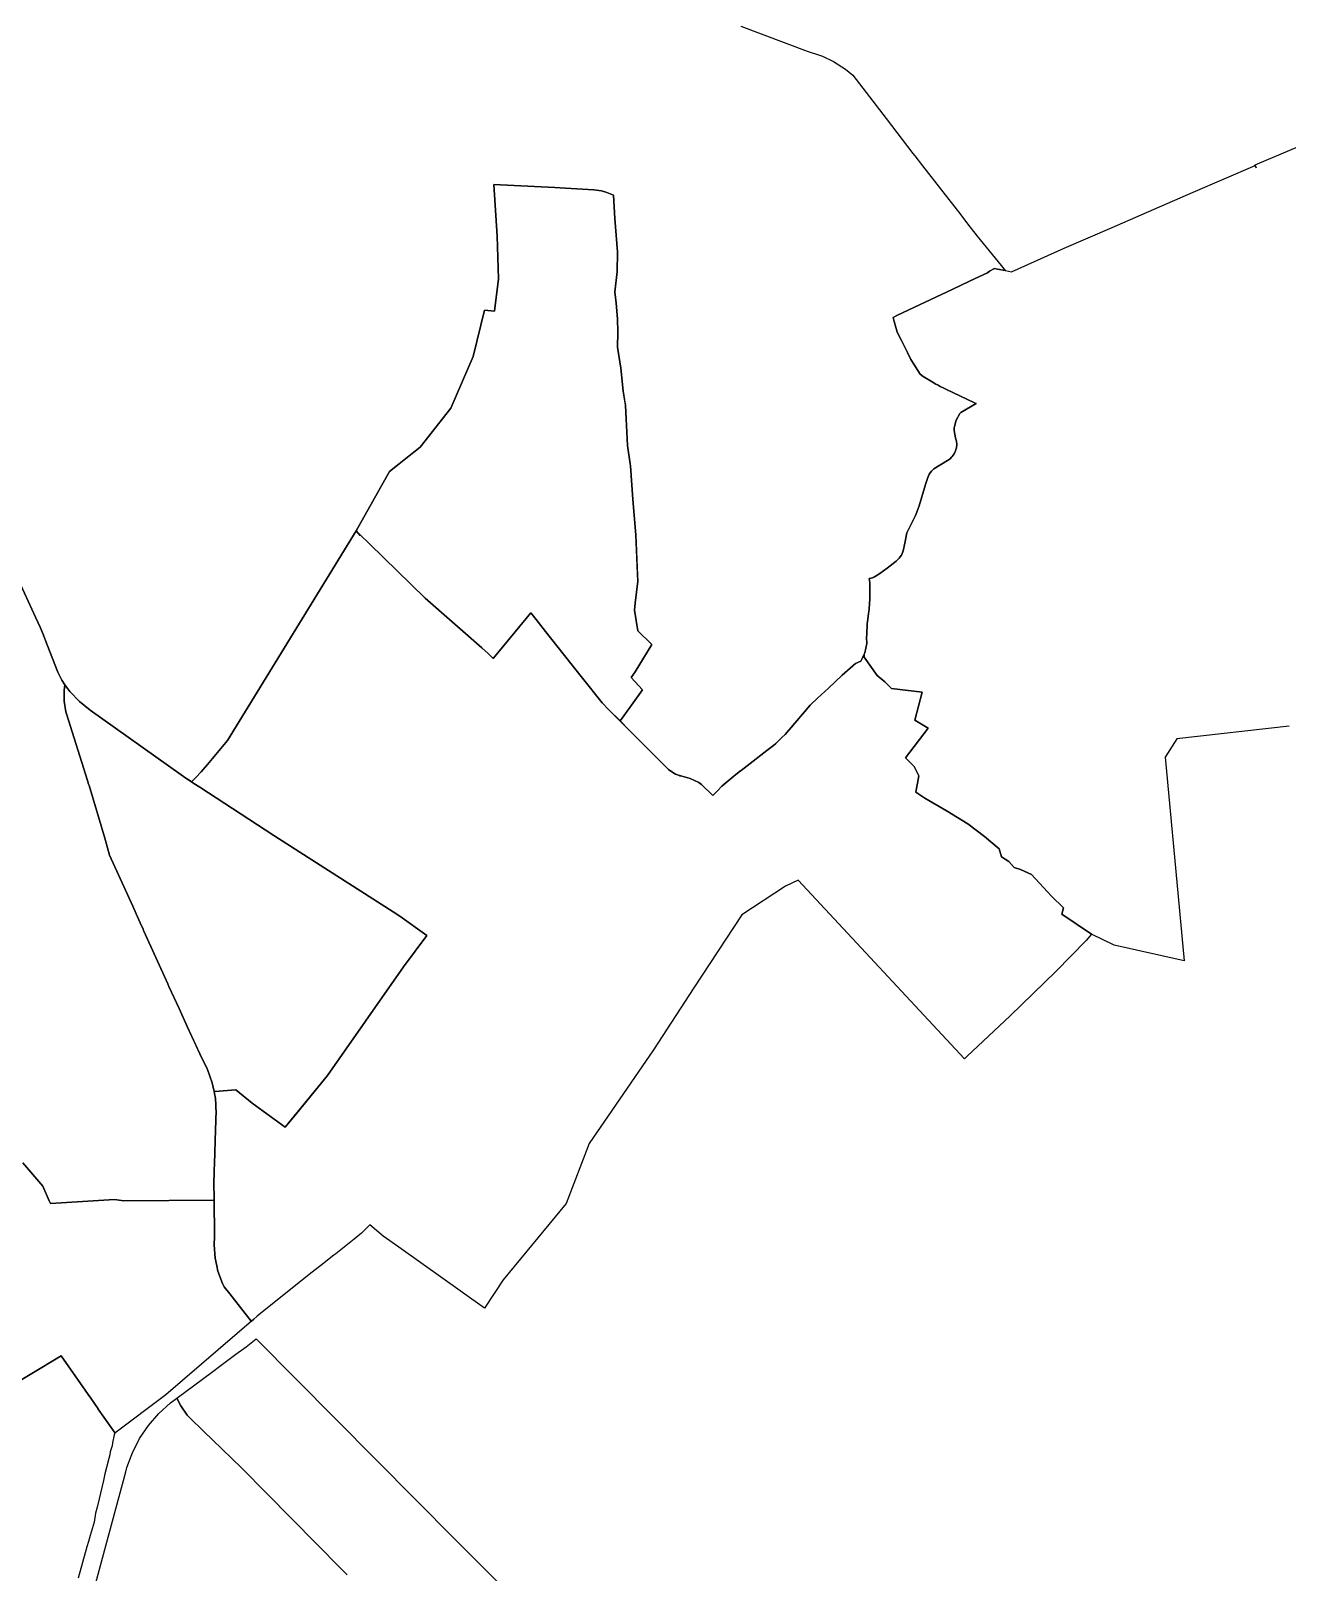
# Model space of a CAD drawing. Header units: inches. Extents: x 280195 to 293923, y 9098893 to 9120289.
# Drawn here: x 290921 to 291463, y 9113654 to 9114320 of the extents above; entities that cross this region are included whole.
import ezdxf

# ---------------------------------------------------------------- set-up
doc = ezdxf.new("R2010")
doc.units = ezdxf.units.IN
doc.header["$MEASUREMENT"] = 0
doc.layers.add('CIS', color=7, linetype='Continuous')

msp = doc.modelspace()

# ---------------------------------------------------------------- linework, layer by layer
at = {"layer": 'CIS'}
for points in [[(291227.3405, 9114322.2019), (291255.9975, 9114311.349), (291256.0324, 9114311.3407), (291261.8794, 9114309.527), (291262.6796, 9114309.2101), (291267.4326, 9114306.9501), (291272.5927, 9114303.656), (291275.8265, 9114301.0388), (291290.1249, 9114282.2097), (291301.746, 9114267.2252), (291302.5783, 9114266.1522), (291305.8983, 9114261.8714), (291322.3963, 9114240.5989), (291325.3973, 9114236.7294), (291329.5411, 9114231.3862), (291339.8075, 9114218.7117), (291341.5466, 9114216.5646), (291338.2578, 9114217.1813), (291337.0328, 9114217.411), (291334.8044, 9114216.3719), (291333.9211, 9114215.6226), (291330.4947, 9114213.9998), (291326.2249, 9114211.9777), (291318.6899, 9114208.4091), (291302.4639, 9114200.7244), (291294.8, 9114197.0948), (291293.1535, 9114196.315), (291293.6473, 9114194.5613), (291294.4872, 9114191.5783), (291294.9452, 9114189.9515), (291296.7914, 9114186.28), (291299.3554, 9114181.1812), (291300.8494, 9114178.2101), (291301.131, 9114177.6501), (291304.831, 9114171.8358), (291306.2196, 9114170.831), (291310.0596, 9114168.5033), (291311.6675, 9114167.5285), (291312.6651, 9114167.0223), (291313.0538, 9114166.7693), (291313.5418, 9114166.5028), (291315.1174, 9114165.7577), (291316.0196, 9114165.331), (291328.3796, 9114159.4855), (291329.0085, 9114159.1882), (291322.4588, 9114155.284), (291322.0815, 9114154.8148), (291320.4531, 9114151.8528), (291319.6126, 9114148.5787), (291319.5198, 9114147.4969), (291320.122, 9114144.289), (291320.163, 9114144.1787), (291320.5264, 9114142.8228), (291320.6488, 9114141.4245), (291320.5264, 9114140.026), (291320.3362, 9114139.3162), (291320.1631, 9114138.67), (291319.5698, 9114137.3978), (291318.7647, 9114136.2479), (291318.3909, 9114135.8741), (291317.7721, 9114135.2553), (291316.7356, 9114134.5168), (291310.715, 9114130.9086), (291309.7057, 9114129.8848), (291308.8079, 9114128.6027), (291308.1465, 9114127.184), (291307.9981, 9114126.7409), (291307.196, 9114124.1203), (291304.3857, 9114114.9389), (291303.6073, 9114112.5651), (291303.4347, 9114112.1699), (291302.8054, 9114110.7294), (291299.1828, 9114103.3096), (291298.2438, 9114098.7958), (291297.9787, 9114097.5214), (291297.8671, 9114096.6406), (291297.4542, 9114095.0997), (291296.7801, 9114093.6539), (291296.193, 9114092.8157), (291295.865, 9114092.3472), (291294.737, 9114091.2191), (291294.4417, 9114090.9815), (291290.6258, 9114088.04), (291287.5181, 9114085.6443), (291285.9176, 9114084.7015), (291285.0905, 9114084.2142), (291284.5831, 9114083.9153), (291284.479, 9114083.8709), (291284.2272, 9114083.8103), (291283.7313, 9114083.6909), (291282.9009, 9114083.491), (291283.1182, 9114081.7493), (291283.0945, 9114081.1703), (291283.0945, 9114080.7733), (291283.0949, 9114076.3399), (291283.095, 9114074.2786), (291283.0258, 9114073.033), (291282.8607, 9114070.0618), (291282.6174, 9114068.314), (291282.2915, 9114065.9735), (291282.0018, 9114063.8927), (291281.7675, 9114059.4417), (291281.6894, 9114058.0361), (291281.7675, 9114055.4592), (291280.9866, 9114051.3205), (291280.7141, 9114050.7631), (291279.934, 9114049.1675), (291279.2686, 9114047.8065), (291277.0039, 9114046.7914), (291271.1474, 9114041.7155), (291265.2273, 9114036.151), (291260.5341, 9114031.7398), (291257.6391, 9114029.0187), (291257.3584, 9114028.7547), (291248.2525, 9114018.1432), (291248.1589, 9114018.031), (291246.5334, 9114016.0819), (291245.1293, 9114014.7282), (291242.5562, 9114012.2474), (291241.5074, 9114011.4057), (291238.6821, 9114009.2196), (291237.3494, 9114008.1884), (291231.3956, 9114003.5816), (291227.494, 9114000.5626), (291227.328, 9114000.4388), (291225.2277, 9113998.873), (291224.3151, 9113998.0897), (291219.2296, 9113993.7239), (291217.3423, 9113991.7973), (291215.3384, 9113989.7517), (291210.4536, 9113994.5275), (291209.2723, 9113995.3221), (291205.5527, 9113997.1467), (291201.542, 9113998.1851), (291201.0598, 9113998.2531), (291200.8543, 9113998.3053), (291200.834, 9113998.3099), (291199.1705, 9113998.9037), (291196.6949, 9114000.4946), (291196.171, 9114001.0094), (291195.7712, 9114001.4024), (291188.9775, 9114008.1884), (291179.1238, 9114018.0309), (291175.1976, 9114021.9528), (291176.7889, 9114024.1493), (291184.9368, 9114035.3956), (291180.042, 9114040.6873), (291181.7618, 9114043.2009), (291188.9055, 9114054.9748), (291182.9524, 9114060.928), (291181.4177, 9114069.8131), (291181.7289, 9114072.883), (291182.8319, 9114082.3425), (291182.0264, 9114102.3353), (291180.7034, 9114117.6812), (291179.7775, 9114132.2333), (291179.6531, 9114133.0535), (291178.4545, 9114140.9646), (291177.793, 9114152.474), (291177.5284, 9114158.4271), (291176.6024, 9114164.5126), (291175.5441, 9114174.4346), (291174.0889, 9114183.4303), (291174.2211, 9114189.9126), (291174.0888, 9114195.6673), (291173.4744, 9114202.4268), (291173.0305, 9114207.309), (291173.9566, 9114216.0403), (291174.0889, 9114224.6392), (291173.0305, 9114239.0591), (291172.3758, 9114249.212), (291169.5273, 9114250.3033), (291167.2364, 9114250.9998), (291163.9499, 9114251.4176), (291151.6687, 9114252.2293), (291147.0936, 9114252.5318), (291120.6794, 9114253.8298), (291122.097, 9114231.3781), (291122.732, 9114212.963), (291120.9857, 9114198.993), (291116.6995, 9114199.3899), (291111.7782, 9114179.3873), (291102.0944, 9114157.1623), (291088.8275, 9114140.2896), (291075.6816, 9114129.8012), (291061.1414, 9114104.0969), (291005.5849, 9114013.4679), (290997.7375, 9114004.0295), (290997.0037, 9114003.1469), (290994.1919, 9113999.9177), (290991.9092, 9113997.5678), (290990.0405, 9113995.6443), (290988.5994, 9113996.5839), (290987.6709, 9113997.2416), (290985.6236, 9113998.6923), (290985.5608, 9113998.7367), (290946.2307, 9114026.6021), (290941.6518, 9114030.3339), (290937.5678, 9114034.7069), (290935.3914, 9114037.621), (290934.1171, 9114039.5952), (290932.2666, 9114042.9624), (290927.7404, 9114054.9008), (290925.8932, 9114059.7731), (290924.6603, 9114062.4751), (290922.7143, 9114066.7401), (290913.2333, 9114087.5192)], [(291464.3114, 9114019.6375), (291415.7451, 9114014.2257), (291410.7203, 9114006.3535), (291418.9224, 9113918.247), (291388.7598, 9113925.1262), (291378.8478, 9113929.8821), (291366.0586, 9113938.4083), (291366.8522, 9113941.2658), (291361.6134, 9113946.1871), (291353.041, 9113955.5534), (291348.2785, 9113957.7759), (291345.421, 9113958.5695), (291343.1985, 9113961.2684), (291340.0235, 9113963.1734), (291339.071, 9113966.6659), (291332.721, 9113972.0634), (291325.4184, 9113977.4609), (291316.5284, 9113983.0172), (291306.8447, 9113988.5734), (291303.0346, 9113991.1134), (291304.3047, 9113998.2572), (291302.2409, 9114002.226), (291298.5896, 9114006.036), (291308.2734, 9114018.8948), (291302.5584, 9114022.2285), (291305.6988, 9114034.3317), (291292.5157, 9114035.9631), (291289.6119, 9114038.7899), (291286.2392, 9114041.6524), (291280.6835, 9114049.5799), (291280.7141, 9114050.7631), (291280.9866, 9114051.3205), (291281.7675, 9114055.4592), (291281.6894, 9114058.0361), (291281.7675, 9114059.4417), (291282.0018, 9114063.8927), (291282.2915, 9114065.9735), (291282.6174, 9114068.314), (291282.8607, 9114070.0618), (291283.0258, 9114073.033), (291283.095, 9114074.2786), (291283.0949, 9114076.3399), (291283.0945, 9114080.7733), (291283.0945, 9114081.1703), (291283.1182, 9114081.7493), (291282.9009, 9114083.491), (291283.7313, 9114083.6909), (291284.2272, 9114083.8103), (291284.479, 9114083.8709), (291284.5831, 9114083.9153), (291285.0905, 9114084.2142), (291285.9176, 9114084.7015), (291287.5181, 9114085.6443), (291290.6258, 9114088.04), (291294.4417, 9114090.9815), (291294.737, 9114091.2191), (291295.865, 9114092.3472), (291296.193, 9114092.8157), (291296.7801, 9114093.6539), (291297.4542, 9114095.0997), (291297.8671, 9114096.6406), (291297.9787, 9114097.5214), (291298.2438, 9114098.7958), (291299.1828, 9114103.3096), (291302.8054, 9114110.7294), (291303.4347, 9114112.1699), (291303.6073, 9114112.5651), (291304.3857, 9114114.9389), (291307.196, 9114124.1203), (291307.9981, 9114126.7409), (291308.1465, 9114127.184), (291308.8079, 9114128.6027), (291309.7057, 9114129.8848), (291310.715, 9114130.9086), (291316.7356, 9114134.5168), (291317.7721, 9114135.2553), (291318.3909, 9114135.8741), (291318.7647, 9114136.2479), (291319.5698, 9114137.3978), (291320.1631, 9114138.67), (291320.3362, 9114139.3162), (291320.5264, 9114140.026), (291320.6488, 9114141.4245), (291320.5264, 9114142.8228), (291320.163, 9114144.1787), (291320.122, 9114144.289), (291319.5198, 9114147.4969), (291319.6126, 9114148.5787), (291320.4531, 9114151.8528), (291322.0815, 9114154.8148), (291322.4588, 9114155.284), (291329.0085, 9114159.1882), (291328.3796, 9114159.4855), (291316.0196, 9114165.331), (291315.1174, 9114165.7577), (291313.5418, 9114166.5028), (291313.0538, 9114166.7693), (291312.6651, 9114167.0223), (291311.6675, 9114167.5285), (291310.0596, 9114168.5033), (291306.2196, 9114170.831), (291304.831, 9114171.8358), (291301.131, 9114177.6501), (291300.8494, 9114178.2101), (291299.3554, 9114181.1812), (291296.7914, 9114186.28), (291294.9452, 9114189.9515), (291294.4872, 9114191.5783), (291293.6473, 9114194.5613), (291293.1535, 9114196.315), (291294.8, 9114197.0948), (291302.4639, 9114200.7244), (291318.6899, 9114208.4091), (291326.2249, 9114211.9777), (291330.4947, 9114213.9998), (291333.9211, 9114215.6226), (291334.8044, 9114216.3719), (291337.0328, 9114217.411), (291338.2578, 9114217.1813), (291341.5466, 9114216.5646), (291341.6928, 9114216.5373), (291344.2951, 9114216.0493), (291367.0478, 9114226.2872), (291387.7804, 9114235.1489), (291400.417, 9114240.6455), (291422.8373, 9114250.4789), (291449.5549, 9114261.9336), (291450.0011, 9114261.035), (291449.4859, 9114262.1669), (291450.5947, 9114262.6532), (291474.8032, 9114272.9235)], [(290913.2333, 9114087.5192), (290922.7143, 9114066.7401), (290924.6603, 9114062.4751), (290925.8932, 9114059.7731), (290927.7404, 9114054.9008), (290932.2666, 9114042.9624), (290934.1171, 9114039.5952), (290935.3914, 9114037.621), (290935.0309, 9114035.064), (290935.0309, 9114030.4616), (290935.8527, 9114025.9331), (290936.1079, 9114025.068), (290945.1751, 9113996.2091), (290945.6213, 9113994.7021), (290945.7963, 9113994.1112), (290952.5665, 9113971.2467), (290953.3093, 9113968.7381), (290954.706, 9113964.021), (290964.6677, 9113941.9372), (290966.1506, 9113938.6499), (290967.9563, 9113934.6468), (290969.1336, 9113932.0368), (290969.391, 9113931.4665), (290969.5403, 9113931.1357), (290979.8114, 9113908.3815), (290980.3267, 9113907.2398), (290984.7176, 9113897.628), (290988.2357, 9113889.9268), (290994.4773, 9113876.2641), (290996.4854, 9113872.3285), (290996.8819, 9113871.5514), (290996.9954, 9113871.329), (290999.0371, 9113865.5841), (290999.8185, 9113861.8099), (291000.1314, 9113860.2989), (291000.2776, 9113859.6148), (291000.4056, 9113858.6362), (291000.4409, 9113858.3288), (291000.6039, 9113856.4895), (291000.5635, 9113855.4341), (291000.5647, 9113855.4172), (291000.625, 9113854.5353), (291000.6936, 9113853.5322), (291000.6712, 9113852.1159), (291000.6303, 9113850.8261), (291000.5304, 9113847.677), (291000.4998, 9113846.7126), (291000.4291, 9113844.4811), (291000.3275, 9113841.2796), (291000.3158, 9113840.91), (291000.2553, 9113839.0042), (291000.1832, 9113836.7322), (291000.1084, 9113834.374), (291000.0242, 9113831.7184), (290999.8671, 9113826.7658), (290999.8491, 9113826.1983), (290999.7471, 9113822.9833), (290999.7592, 9113821.9524), (290999.7844, 9113819.8093), (290999.8057, 9113817.9891), (290999.8302, 9113815.9042), (290999.8427, 9113814.8301), (290960.8891, 9113814.595), (290956.8409, 9113815.23), (290929.139, 9113813.4837), (290928.6285, 9113814.6217), (290925.8101, 9113820.9047), (290917.1556, 9113830.9897)], [(290917.1556, 9113830.9897), (290925.8101, 9113820.9047), (290928.6285, 9113814.6217), (290929.139, 9113813.4837), (290956.8409, 9113815.23), (290960.8891, 9113814.595), (290999.8427, 9113814.8301), (290999.8805, 9113811.6198), (290999.9224, 9113808.0529), (290999.9398, 9113806.5696), (290999.9425, 9113806.3419), (291000.0189, 9113799.84), (291000.0262, 9113799.2142), (290999.8573, 9113795.535), (291000.266, 9113789.8212), (291000.9976, 9113786.4578), (291001.4836, 9113784.2237), (291003.4855, 9113778.8564), (291004.1975, 9113777.3781), (291004.2122, 9113777.3595), (291006.578, 9113774.3807), (291015.9187, 9113762.6203), (291015.9312, 9113762.6302), (291016.989, 9113763.5116), (290978.9403, 9113730.7748), (290957.0118, 9113714.1492), (290957.0337, 9113714.192), (290949.8021, 9113724.5941), (290949.7668, 9113724.6447), (290946.5469, 9113729.2765), (290945.4486, 9113730.8561), (290944.0668, 9113732.8386), (290942.1499, 9113735.5887), (290933.7743, 9113747.6043), (290906.8322, 9113731.4634)], [(291057.3441, 9113652.9843), (291054.6299, 9113655.7374), (291044.2664, 9113666.2483), (291011.7134, 9113699.2649), (290999.1373, 9113711.3351), (290995.41, 9113714.9124), (290989.1774, 9113720.8942), (290988.2007, 9113721.997), (290985.4474, 9113725.929), (290983.7656, 9113729.3761), (290998.7166, 9113740.4565), (291002.9089, 9113743.5714), (291009.2863, 9113748.3098), (291013.6334, 9113751.5396), (291018.0123, 9113754.9085), (291104.1412, 9113668.0373), (291210.0676, 9113561.8029)], [(290906.8322, 9113731.4634), (290933.7743, 9113747.6043), (290942.1499, 9113735.5887), (290944.0668, 9113732.8386), (290945.4486, 9113730.8561), (290946.5469, 9113729.2765), (290949.7668, 9113724.6447), (290949.8021, 9113724.5941), (290957.0337, 9113714.192), (290957.0118, 9113714.1492), (290956.7154, 9113713.3985), (290955.9168, 9113710.029), (290955.8207, 9113708.6712), (290955.0025, 9113706.0561), (290954.7189, 9113704.8272), (290954.3662, 9113703.2986), (290953.3629, 9113699.3468), (290952.6739, 9113696.6329), (290952.0135, 9113693.7929), (290950.1444, 9113685.7547), (290949.3285, 9113682.2462), (290948.586, 9113679.5948), (290947.9498, 9113675.7236), (290946.3339, 9113669.9163), (290945.5817, 9113667.4279), (290944.8737, 9113665.0946), (290941.1809, 9113651.5442)], [(290948.7024, 9113649.5657), (290961.6364, 9113697.4376), (290961.66, 9113697.5253), (290962.1781, 9113699.3263), (290963.9857, 9113704.1921), (290964.5573, 9113705.7311), (290967.6772, 9113711.8097), (290971.4941, 9113717.4765), (290975.9545, 9113722.6523), (290980.9957, 9113727.264), (290983.7656, 9113729.3761), (290985.4474, 9113725.929), (290988.2007, 9113721.997), (290989.1774, 9113720.8942), (290995.41, 9113714.9124), (290999.1373, 9113711.3351), (291011.7134, 9113699.2649), (291044.2664, 9113666.2483), (291054.6299, 9113655.7374), (291057.3441, 9113652.9843)]]:
    msp.add_lwpolyline(points, dxfattribs=at)
for points in [[(291173.4744, 9114202.4268), (291174.0888, 9114195.6673), (291174.2211, 9114189.9126), (291174.0889, 9114183.4303), (291175.5441, 9114174.4346), (291176.6024, 9114164.5126), (291176.7432, 9114163.5876), (291177.3256, 9114159.76), (291177.5284, 9114158.4271), (291177.793, 9114152.474), (291178.4545, 9114140.9646), (291179.6531, 9114133.0535), (291179.7775, 9114132.2333), (291180.7034, 9114117.6812), (291182.0264, 9114102.3353), (291182.7352, 9114084.7416), (291182.8319, 9114082.3425), (291181.7289, 9114072.883), (291181.4177, 9114069.8131), (291182.9524, 9114060.928), (291188.9055, 9114054.9748), (291181.7618, 9114043.2009), (291180.042, 9114040.6873), (291184.9368, 9114035.3956), (291176.7889, 9114024.1493), (291175.1976, 9114021.9528), (291170.2321, 9114026.9125), (291167.4241, 9114029.7174), (291158.9609, 9114040.4445), (291150.7059, 9114050.9078), (291143.0781, 9114060.576), (291138.9387, 9114065.8227), (291136.6534, 9114068.6026), (291120.3326, 9114048.9545), (291118.2007, 9114051.1042), (291115.5106, 9114053.4763), (291091.0559, 9114075.041), (291066.9896, 9114098.5215), (291062.8009, 9114102.5148), (291062.9209, 9114102.1547), (291061.1414, 9114104.0969), (291075.6816, 9114129.8012), (291082.6243, 9114135.3404), (291088.8275, 9114140.2896), (291102.0944, 9114157.1623), (291111.7782, 9114179.3873), (291116.6995, 9114199.3899), (291120.9857, 9114198.993), (291122.732, 9114212.963), (291122.097, 9114231.3781), (291120.6794, 9114253.8298), (291147.0936, 9114252.5318), (291151.6687, 9114252.2293), (291163.9499, 9114251.4176), (291167.2364, 9114250.9998), (291169.5273, 9114250.3033), (291172.3758, 9114249.2119), (291173.0305, 9114239.0591), (291174.0889, 9114224.6392), (291173.9566, 9114216.0403), (291173.0305, 9114207.309), (291173.4744, 9114202.4268)], [(291061.1414, 9114104.0969), (291062.9209, 9114102.1547), (291062.8009, 9114102.5148), (291066.9896, 9114098.5215), (291091.0559, 9114075.041), (291115.5106, 9114053.4763), (291118.2007, 9114051.1042), (291120.3326, 9114048.9545), (291136.6534, 9114068.6026), (291138.9387, 9114065.8227), (291143.0781, 9114060.576), (291150.7059, 9114050.9078), (291158.9609, 9114040.4445), (291167.4241, 9114029.7174), (291170.2321, 9114026.9125), (291179.1238, 9114018.0309), (291188.9775, 9114008.1884), (291195.7712, 9114001.4024), (291196.171, 9114001.0094), (291196.6949, 9114000.4946), (291199.1705, 9113998.9037), (291200.834, 9113998.3099), (291200.8543, 9113998.3053), (291201.0598, 9113998.2531), (291201.542, 9113998.1851), (291205.5527, 9113997.1467), (291209.2723, 9113995.3221), (291210.4536, 9113994.5275), (291215.3384, 9113989.7517), (291217.3423, 9113991.7973), (291219.2296, 9113993.7239), (291224.3151, 9113998.0897), (291225.2277, 9113998.873), (291227.328, 9114000.4388), (291227.494, 9114000.5626), (291231.3956, 9114003.5816), (291237.3494, 9114008.1884), (291238.6821, 9114009.2196), (291241.5074, 9114011.4057), (291242.5562, 9114012.2474), (291245.1293, 9114014.7282), (291246.5334, 9114016.0819), (291248.1589, 9114018.031), (291248.2525, 9114018.1432), (291257.3584, 9114028.7547), (291257.6391, 9114029.0187), (291260.5341, 9114031.7398), (291265.2273, 9114036.151), (291271.1474, 9114041.7155), (291277.0039, 9114046.7914), (291279.2686, 9114047.8065), (291279.934, 9114049.1675), (291280.7141, 9114050.7631), (291280.6835, 9114049.5799), (291286.2392, 9114041.6524), (291289.6119, 9114038.7899), (291292.5157, 9114035.9631), (291305.6988, 9114034.3316), (291302.5584, 9114022.2285), (291308.2734, 9114018.8948), (291298.5896, 9114006.036), (291302.2409, 9114002.226), (291304.3047, 9113998.2572), (291303.0346, 9113991.1134), (291306.8447, 9113988.5734), (291316.5284, 9113983.0172), (291325.4184, 9113977.4609), (291332.721, 9113972.0634), (291339.071, 9113966.6659), (291340.0235, 9113963.1734), (291343.1985, 9113961.2684), (291345.421, 9113958.5695), (291348.2785, 9113957.7759), (291353.041, 9113955.5534), (291361.6134, 9113946.1871), (291366.8522, 9113941.2658), (291366.0586, 9113938.4083), (291378.8478, 9113929.8821), (291376.5934, 9113927.0328), (291363.4616, 9113913.6128), (291343.6951, 9113894.4572), (291325.1787, 9113877.0359), (291324.01, 9113875.9363), (291252.1946, 9113953.0878), (291246.646, 9113950.4869), (291227.8058, 9113938.2408), (291207.0816, 9113906.6835), (291189.6545, 9113879.8362), (291161.8652, 9113839.3298), (291151.9741, 9113813.4246), (291124.6559, 9113780.4543), (291116.6487, 9113768.2081), (291079.5894, 9113794.5083), (291072.8453, 9113799.2945), (291067.177, 9113804.153), (291063.5848, 9113800.5607), (291060.3226, 9113797.9688), (291052.442, 9113791.7075), (291051.5872, 9113791.0515), (291045.8785, 9113786.6704), (291041.6729, 9113783.3059), (291018.4032, 9113764.6902), (291018.2353, 9113764.5502), (291016.989, 9113763.5116), (291015.9312, 9113762.6302), (291015.9187, 9113762.6203), (291006.578, 9113774.3807), (291004.2122, 9113777.3595), (291004.1975, 9113777.3781), (291003.4855, 9113778.8564), (291001.4836, 9113784.2237), (291000.9976, 9113786.4578), (291000.266, 9113789.8212), (290999.8573, 9113795.535), (291000.0262, 9113799.2142), (291000.0189, 9113799.84), (290999.9425, 9113806.3419), (290999.9398, 9113806.5696), (290999.9224, 9113808.0529), (290999.8805, 9113811.6198), (290999.8427, 9113814.8301), (290999.8302, 9113815.9042), (290999.8057, 9113817.9891), (290999.7844, 9113819.8093), (290999.7592, 9113821.9524), (290999.7471, 9113822.9833), (290999.8491, 9113826.1983), (290999.8671, 9113826.7658), (291000.0242, 9113831.7184), (291000.1084, 9113834.374), (291000.1832, 9113836.7322), (291000.2553, 9113839.0042), (291000.3158, 9113840.91), (291000.3275, 9113841.2796), (291000.4291, 9113844.4811), (291000.4998, 9113846.7126), (291000.5304, 9113847.677), (291000.6303, 9113850.8261), (291000.6712, 9113852.1159), (291000.6936, 9113853.5322), (291000.625, 9113854.5353), (291000.5647, 9113855.4172), (291000.5635, 9113855.4341), (291000.6039, 9113856.4895), (291000.4409, 9113858.3288), (291000.4056, 9113858.6362), (291000.2776, 9113859.6148), (291000.1314, 9113860.2989), (290999.8185, 9113861.8099), (291000.0534, 9113861.8271), (291000.1654, 9113861.8352), (291009.2848, 9113862.5786), (291016.2963, 9113856.7577), (291030.5838, 9113846.4654), (291048.893, 9113868.7169), (291081.7014, 9113915.6806), (291091.7911, 9113929.2299), (291080.1055, 9113937.6119), (291077.1567, 9113939.4967), (291044.1429, 9113960.5984), (291025.6712, 9113972.4051), (290993.6719, 9113993.2688), (290991.1234, 9113994.9304), (290991.1011, 9113994.945), (290987.8562, 9113997.0607), (290987.6709, 9113997.2416), (290988.5994, 9113996.5839), (290990.0405, 9113995.6443), (290991.9092, 9113997.5678), (290994.1919, 9113999.9177), (290997.0037, 9114003.1469), (290997.7375, 9114004.0295), (291005.5849, 9114013.4679), (291061.1414, 9114104.0969)], [(291048.893, 9113868.7169), (291034.1407, 9113850.7881), (291030.5838, 9113846.4654), (291016.2963, 9113856.7577), (291009.2848, 9113862.5786), (291000.1654, 9113861.8352), (291000.0534, 9113861.8271), (290999.8185, 9113861.8099), (290999.0371, 9113865.5841), (290996.9954, 9113871.329), (290996.8819, 9113871.5514), (290996.4854, 9113872.3285), (290994.4773, 9113876.2641), (290991.2014, 9113883.4351), (290988.2357, 9113889.9268), (290984.7176, 9113897.628), (290980.3267, 9113907.2398), (290979.8114, 9113908.3815), (290969.5403, 9113931.1357), (290969.391, 9113931.4665), (290969.1336, 9113932.0368), (290967.9563, 9113934.6468), (290966.1506, 9113938.6499), (290964.6677, 9113941.9372), (290954.706, 9113964.021), (290953.3093, 9113968.7381), (290952.5665, 9113971.2467), (290945.7963, 9113994.1112), (290945.6213, 9113994.7021), (290945.1751, 9113996.2091), (290936.1079, 9114025.068), (290935.8527, 9114025.9331), (290935.0309, 9114030.4616), (290935.0309, 9114035.064), (290935.3914, 9114037.621), (290937.5678, 9114034.7069), (290941.6518, 9114030.3339), (290946.2307, 9114026.6021), (290985.5608, 9113998.7367), (290985.6236, 9113998.6923), (290987.6709, 9113997.2416), (290987.8562, 9113997.0607), (290991.1011, 9113994.945), (290991.1234, 9113994.9304), (290993.6719, 9113993.2688), (291025.6712, 9113972.4051), (291044.1429, 9113960.5984), (291077.1567, 9113939.4967), (291080.1055, 9113937.6119), (291091.7911, 9113929.2299), (291081.7014, 9113915.6806), (291048.893, 9113868.7169)]]:
    msp.add_lwpolyline(points, close=True, dxfattribs=at)

doc.saveas('drawing.dxf')
